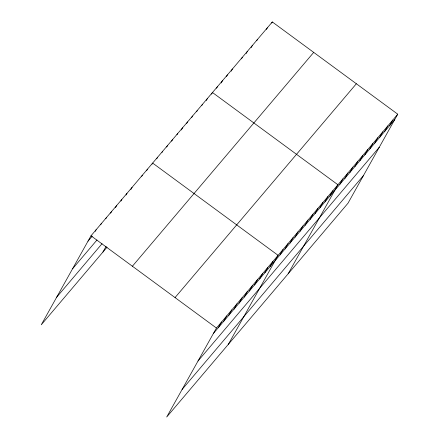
<?xml version="1.0" encoding="UTF-8"?>
<svg xmlns="http://www.w3.org/2000/svg" width="439" height="439" viewBox="0 0 439 439"><rect width="100%" height="100%" fill="white"/><g stroke="black" fill="none" stroke-linecap="round" stroke-linejoin="round"><path stroke-width="0.66" d="M397.75 114.189L216.443 328.032L166.688 417.05L348.001 203.208L397.75 114.189L272.312 21.95L90.999 235.792L41.25 324.811L107.05 247.201M95.23 231.353L96.141 229.729M100.668 224.757L101.277 223.671M105.81 218.699L106.414 217.612M110.644 213.178L111.55 211.554M115.479 207.663L116.686 205.496M120.917 201.062L121.822 199.438M126.053 195.004L126.959 193.379M130.888 189.483L132.101 187.321M141.77 176.286L142.373 175.199M146.604 170.766L147.509 169.141M102.896 252.101L106.106 246.356M152.042 164.17L152.646 163.083L278.085 255.322L228.335 344.346M156.723 158.83L157.634 157.206M162.013 152.404L162.617 151.323M166.699 147.065L167.605 145.441M171.682 141.188L172.593 139.564M176.972 134.762L177.576 133.681M181.351 129.966L182.564 127.798M186.641 123.546L187.546 121.921M191.629 117.663L192.534 116.039M196.612 111.786L197.215 110.699M201.902 105.36L202.505 104.279M206.281 100.564L207.493 98.396M211.571 94.144L212.476 92.519L337.92 184.759L288.165 273.777M216.559 88.261L217.464 86.637M221.24 82.922L222.452 80.754M226.529 76.501L227.435 74.877M231.21 71.162L232.423 68.994M241.488 58.859L242.394 57.235M246.169 53.52L247.382 51.352M251.157 47.637L252.365 45.475M256.749 40.673L257.353 39.592M266.418 29.457L267.324 27.833M271.708 23.031L272.312 21.95M218.551 327.384L221.58 321.974M223.687 321.326L226.716 315.915M228.823 315.268L231.852 309.852M233.965 309.21L236.989 303.793M239.101 303.151L242.125 297.735M244.238 297.093L247.261 291.677M249.374 291.035L252.403 285.619M254.51 284.977L257.539 279.561M259.647 278.919L262.676 273.502M264.783 272.855L267.812 267.444M269.925 266.797L272.948 261.386M280.044 254.861L283.073 249.445M285.032 248.979L288.055 243.563M290.02 243.096L293.043 237.686M295.003 237.219L298.032 231.803M299.991 231.337L303.014 225.92M304.973 225.454L308.002 220.043M309.961 219.577L312.991 214.161M314.95 213.694L317.973 208.278M319.932 207.817L322.961 202.401M324.92 201.935L327.944 196.518M329.903 196.052L332.932 190.636M339.879 184.292L342.903 178.876M344.862 178.41L347.891 172.999M349.85 172.532L352.874 167.116M354.838 166.65L357.862 161.234M359.821 160.767L362.85 155.357M364.809 154.89L367.833 149.474M369.792 149.008L372.821 143.591M374.78 143.13L377.803 137.714M379.768 137.248L382.792 131.832M384.751 131.365L387.78 125.949M389.739 125.488L392.762 120.072M87.976 241.203L92.256 236.155M72.556 268.794L96.959 240.012M56.669 297.219L102.046 243.7M132.397 266.232L313.704 52.389M175.046 297.593L356.353 83.75M213.414 333.448L394.721 119.606M197.994 361.034L379.307 147.197M182.108 389.459L363.415 175.622M90.999 235.792L216.443 328.032"/></g></svg>
